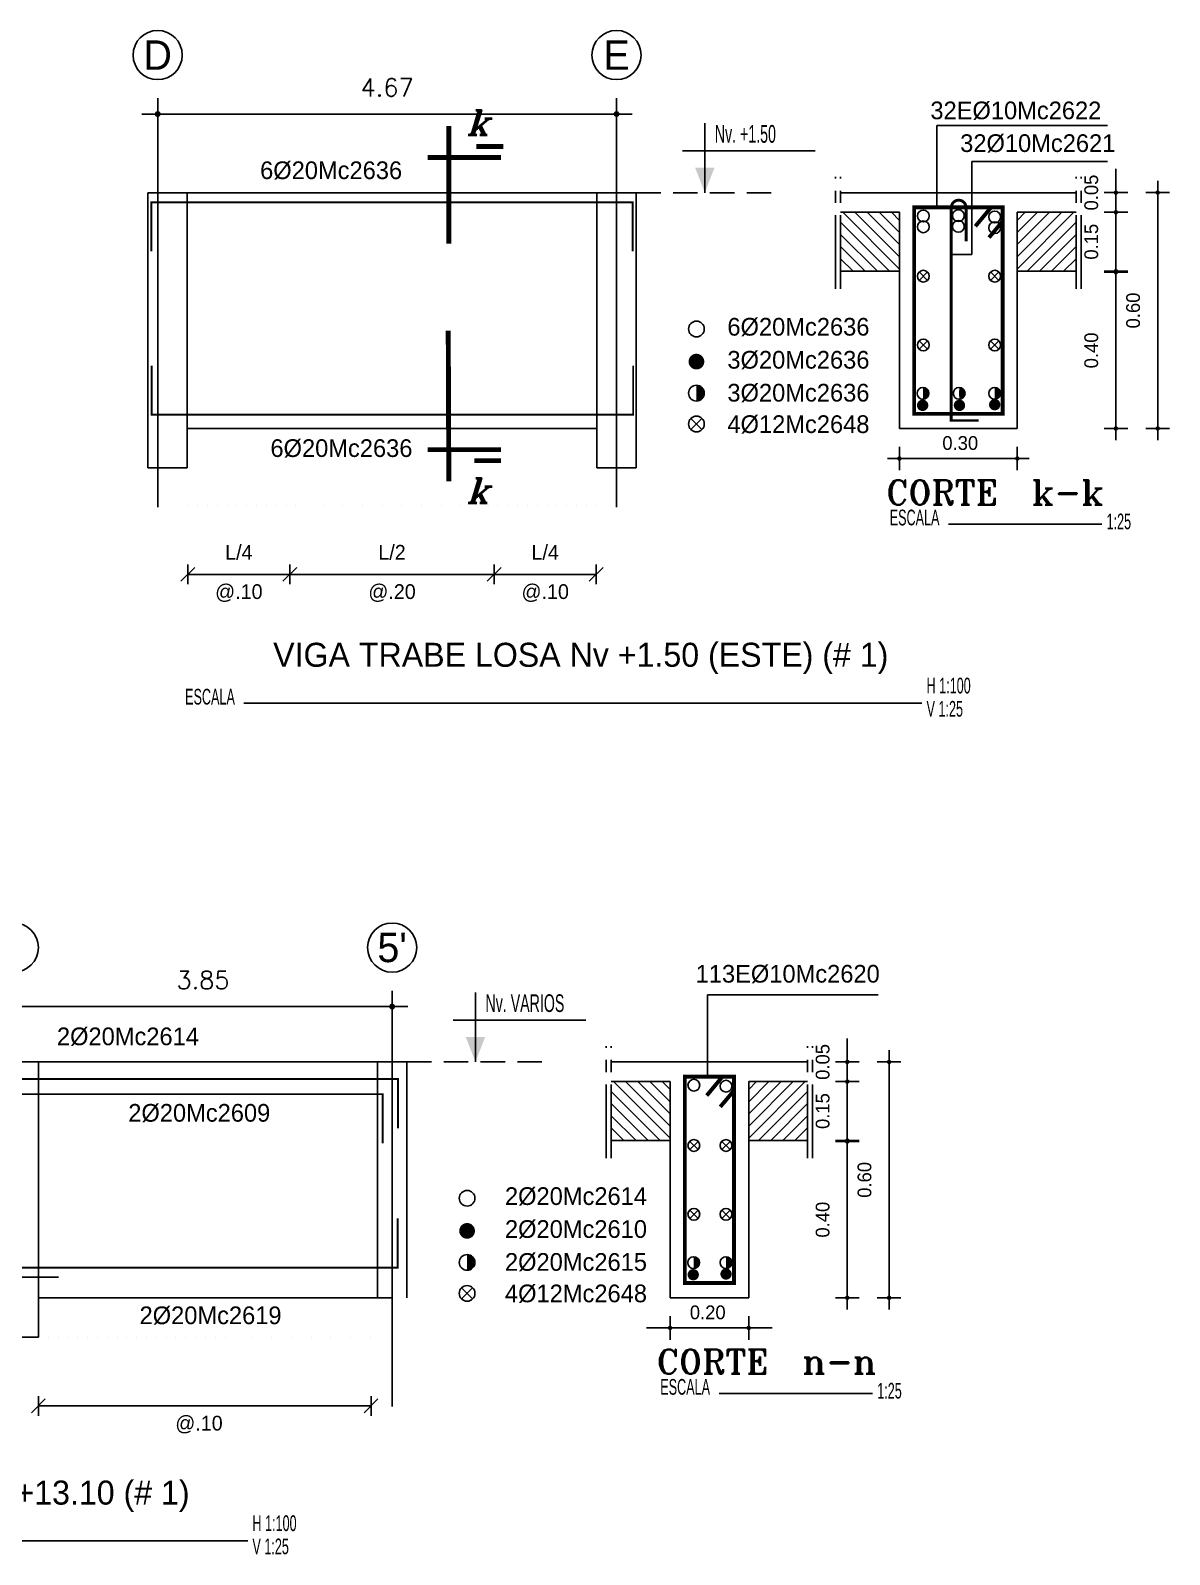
# Model space of a CAD drawing. Extents: x -2 to 140, y 23 to 108.
# Drawn here: x 74 to 85.59, y 45.06 to 60.57 of the extents above; entities that cross this region are included whole.
import ezdxf
from ezdxf.enums import TextEntityAlignment as Align

# ---------------------------------------------------------------- set-up
doc = ezdxf.new("R2010")
doc.units = 0
doc.header["$MEASUREMENT"] = 0
doc.linetypes.add('CENTER2', pattern=[1.125, 0.75, -0.125, 0.125, -0.125])
doc.linetypes.add('HIDDEN', pattern=[0.375, 0.25, -0.125])
doc.layers.get('0').update_dxf_attribs({"linetype": 'CONTINUOUS'})
doc.layers.get('DEFPOINTS').update_dxf_attribs({"color": 8, "linetype": 'CONTINUOUS'})
for name, color, linetype in [('ACEROS', 5, 'CONTINUOUS'), ('COLUMNAS', 2, 'CONTINUOUS'), ('EJES', 1, 'CONTINUOUS'), ('ESTRIBOS', 2, 'CONTINUOUS'), ('HIERROS', 5, 'CONTINUOUS'), ('L1', 5, 'CONTINUOUS'), ('LINEAS', 7, 'CONTINUOUS'), ('VIGAS', 7, 'CONTINUOUS')]:
    doc.layers.add(name, color=color, linetype=linetype)
doc.styles.add('ROMANT', font='romant')
doc.styles.add('STANDART', font='TXT.SHX', dxfattribs={"height": 0.18})
doc.dimstyles.new('ESCALA25', dxfattribs={"dimscale": 2, "dimtxt": 0.07, "dimasz": 0.06, "dimexe": 0, "dimexo": 0.06, "dimgap": 0.09, "dimtad": 1, "dimlfac": 0.25, "dimzin": 0, "dimtxsty": 'STANDARD', "dimblk": 'DOT', "dimcen": 0.09, "dimse1": 1, "dimse2": 1, "dimclrd": 1, "dimclre": 1, "dimclrt": 2, "dimazin": 3, "dimtfac": 1, "dimtix": 1, "dimtmove": 0, "dimatfit": 3, "dimtvp": 1.428571, "dimtolj": 1, "dimtzin": 0})
doc.dimstyles.new('STYLE100', dxfattribs={"dimscale": 2, "dimtxt": 0.08, "dimasz": 0.08, "dimexe": 0, "dimexo": 0.06, "dimgap": 0.09, "dimtad": 1, "dimzin": 0, "dimtxsty": 'STANDART', "dimblk": 'DOT', "dimcen": 0.09, "dimse1": 1, "dimse2": 1, "dimclrd": 1, "dimclre": 1, "dimclrt": 2, "dimazin": 3, "dimtfac": 1, "dimtix": 1, "dimtmove": 0, "dimatfit": 3, "dimtvp": 1.25, "dimtolj": 1, "dimtzin": 0})

# ---------------------------------------------------------------- blocks, each defined once
blk = doc.blocks.new('DOT')
at = {"color": 0}
for p, q in [((0, 1), (0, -1)), ((-1, 0), (1, 0))]:
    blk.add_line(p, q, dxfattribs=at)
at = {"color": 2, "linetype": 'BYBLOCK', "const_width": 0.1875}
blk.add_lwpolyline([(0.09375, 0, 1), (-0.09375, 0, 1)], format="xyb", close=True, dxfattribs=at)
blk = doc.blocks.new('*D28')
at = {"color": 1, "linetype": 'BYBLOCK'}
blk.add_line((13.869, -58.813), (13.869, -56.653), dxfattribs=at)
at = {"layer": 'DEFPOINTS', "color": 0, "linetype": 'BYBLOCK'}
for p in [(12.48, -56.533), (13.869, -56.533), (12.48, -58.933)]:
    blk.add_point(p, dxfattribs=at)
at = {"color": 1, "linetype": 'BYBLOCK', "xscale": 0.12, "yscale": 0.12, "zscale": 0.12}
for p, rotation in [((13.869, -56.533), 90), ((13.869, -58.933), 270)]:
    blk.add_blockref('DOT', p, dxfattribs=dict(at, rotation=rotation))
at = {"color": 2, "linetype": 'BYBLOCK', "insert": (13.619, -57.733), "char_height": 0.14, "attachment_point": 5, "rotation": 90}
blk.add_mtext('\\A1;0.60', dxfattribs=at)
blk = doc.blocks.new('_DOT')
at = {"color": 0, "linetype": 'BYBLOCK'}
blk.add_line((-0.5, 0), (-1, 0), dxfattribs=at)
at = {"color": 0, "linetype": 'BYBLOCK', "const_width": 0.5}
blk.add_lwpolyline([(-0.25, 0, 1), (0.25, 0, 1)], format="xyb", close=True, dxfattribs=at)
blk = doc.blocks.new('*D31')
at = {"color": 1, "linetype": 'BYBLOCK'}
for p, q in [((13.443, -56.413), (13.443, -56.293)), ((13.443, -56.733), (13.443, -56.533)), ((13.443, -56.853), (13.443, -56.973))]:
    blk.add_line(p, q, dxfattribs=at)
at = {"layer": 'DEFPOINTS', "color": 0, "linetype": 'BYBLOCK'}
for p in [(13.443, -56.533), (13.443, -56.533), (12.44, -56.733)]:
    blk.add_point(p, dxfattribs=at)
at = {"color": 1, "linetype": 'BYBLOCK', "xscale": 0.12, "yscale": 0.12, "zscale": 0.12}
for p, rotation in [((13.443, -56.533), 270), ((13.443, -56.733), 90)]:
    blk.add_blockref('DOT', p, dxfattribs=dict(at, rotation=rotation))
at = {"color": 2, "linetype": 'BYBLOCK', "insert": (13.193, -56.533), "char_height": 0.14, "attachment_point": 5, "rotation": 90}
blk.add_mtext('\\A1;0.05', dxfattribs=at)
blk = doc.blocks.new('*X1')
at = {"color": 0}
for p, q in [((24.221, 27.809), (24.797, 28.386)), ((24.221, 27.933), (24.674, 28.386)), ((24.221, 28.057), (24.55, 28.386)), ((24.221, 28.181), (24.426, 28.386)), ((24.221, 28.304), (24.302, 28.386)), ((24.321, 27.786), (24.821, 28.286)), ((24.445, 27.786), (24.821, 28.162)), ((24.568, 27.786), (24.821, 28.038)), ((24.692, 27.786), (24.821, 27.914)), ((24.816, 27.786), (24.821, 27.791))]:
    blk.add_line(p, q, dxfattribs=at)
blk = doc.blocks.new('*D30')
at = {"color": 1, "linetype": 'BYBLOCK'}
blk.add_line((11.36, -59.239), (12.32, -59.239), dxfattribs=at)
at = {"layer": 'DEFPOINTS', "color": 0, "linetype": 'BYBLOCK'}
for p in [(11.24, -59.303), (12.44, -59.239), (12.44, -59.303)]:
    blk.add_point(p, dxfattribs=at)
at = {"color": 1, "linetype": 'BYBLOCK', "xscale": 0.12, "yscale": 0.12, "zscale": 0.12, "rotation": 180}
blk.add_blockref('DOT', (11.24, -59.239), dxfattribs=at)
at = {"color": 1, "linetype": 'BYBLOCK', "xscale": 0.12, "yscale": 0.12, "zscale": 0.12}
blk.add_blockref('DOT', (12.44, -59.239), dxfattribs=at)
at = {"color": 2, "linetype": 'BYBLOCK', "insert": (11.859, -59.082), "char_height": 0.14, "attachment_point": 5}
blk.add_mtext('\\A1;0.30', dxfattribs=at)
blk = doc.blocks.new('*D29')
at = {"color": 1, "linetype": 'BYBLOCK'}
for p, q in [((13.443, -56.613), (13.443, -56.493)), ((13.443, -57.333), (13.443, -56.733)), ((13.443, -57.453), (13.443, -57.573))]:
    blk.add_line(p, q, dxfattribs=at)
at = {"layer": 'DEFPOINTS', "color": 0, "linetype": 'BYBLOCK'}
for p in [(12.44, -56.733), (13.443, -56.733), (12.44, -57.333)]:
    blk.add_point(p, dxfattribs=at)
at = {"color": 1, "linetype": 'BYBLOCK', "xscale": 0.12, "yscale": 0.12, "zscale": 0.12}
for p, rotation in [((13.443, -56.733), 270), ((13.443, -57.333), 90)]:
    blk.add_blockref('DOT', p, dxfattribs=dict(at, rotation=rotation))
at = {"color": 2, "linetype": 'BYBLOCK', "insert": (13.193, -57.033), "char_height": 0.14, "attachment_point": 5, "rotation": 90}
blk.add_mtext('\\A1;0.15', dxfattribs=at)
blk = doc.blocks.new('*D27')
at = {"color": 1, "linetype": 'BYBLOCK'}
blk.add_line((13.443, -58.813), (13.443, -57.464), dxfattribs=at)
at = {"layer": 'DEFPOINTS', "color": 0, "linetype": 'BYBLOCK'}
for p in [(12.525, -57.344), (13.443, -57.344), (12.525, -58.933)]:
    blk.add_point(p, dxfattribs=at)
at = {"color": 1, "linetype": 'BYBLOCK', "xscale": 0.12, "yscale": 0.12, "zscale": 0.12}
for p, rotation in [((13.443, -57.344), 90), ((13.443, -58.933), 270)]:
    blk.add_blockref('DOT', p, dxfattribs=dict(at, rotation=rotation))
at = {"color": 2, "linetype": 'BYBLOCK', "insert": (13.193, -58.139), "char_height": 0.14, "attachment_point": 5, "rotation": 90}
blk.add_mtext('\\A1;0.40', dxfattribs=at)
blk = doc.blocks.new('*D52')
at = {"color": 1, "linetype": 'BYBLOCK'}
for p, q in [((158.874, -99.272), (158.754, -99.272)), ((158.994, -99.272), (159.794, -99.272)), ((159.914, -99.272), (160.034, -99.272))]:
    blk.add_line(p, q, dxfattribs=at)
at = {"layer": 'DEFPOINTS', "color": 0, "linetype": 'BYBLOCK'}
for p in [(158.994, -99.336), (159.794, -99.272), (159.794, -99.336)]:
    blk.add_point(p, dxfattribs=at)
at = {"color": 1, "linetype": 'BYBLOCK', "xscale": 0.12, "yscale": 0.12, "zscale": 0.12}
blk.add_blockref('DOT', (158.994, -99.272), dxfattribs=at)
at = {"color": 1, "linetype": 'BYBLOCK', "xscale": 0.12, "yscale": 0.12, "zscale": 0.12, "rotation": 180}
blk.add_blockref('DOT', (159.794, -99.272), dxfattribs=at)
at = {"color": 2, "linetype": 'BYBLOCK', "insert": (159.377, -99.115), "char_height": 0.14, "attachment_point": 5}
blk.add_mtext('\\A1;0.20', dxfattribs=at)
blk = doc.blocks.new('*D55')
at = {"color": 1, "linetype": 'BYBLOCK'}
for p, q in [((160.797, -96.446), (160.797, -96.326)), ((160.797, -96.766), (160.797, -96.566)), ((160.797, -96.886), (160.797, -97.006))]:
    blk.add_line(p, q, dxfattribs=at)
at = {"layer": 'DEFPOINTS', "color": 0, "linetype": 'BYBLOCK'}
for p in [(160.797, -96.566), (160.797, -96.566), (159.794, -96.766)]:
    blk.add_point(p, dxfattribs=at)
at = {"color": 1, "linetype": 'BYBLOCK', "xscale": 0.12, "yscale": 0.12, "zscale": 0.12}
for p, rotation in [((160.797, -96.566), 270), ((160.797, -96.766), 90)]:
    blk.add_blockref('DOT', p, dxfattribs=dict(at, rotation=rotation))
at = {"color": 2, "linetype": 'BYBLOCK', "insert": (160.547, -96.566), "char_height": 0.14, "attachment_point": 5, "rotation": 90}
blk.add_mtext('\\A1;0.05', dxfattribs=at)
blk = doc.blocks.new('*D54')
at = {"color": 1, "linetype": 'BYBLOCK'}
for p, q in [((160.797, -96.646), (160.797, -96.526)), ((160.797, -97.366), (160.797, -96.766)), ((160.797, -97.486), (160.797, -97.606))]:
    blk.add_line(p, q, dxfattribs=at)
at = {"layer": 'DEFPOINTS', "color": 0, "linetype": 'BYBLOCK'}
for p in [(159.794, -96.766), (160.797, -96.766), (159.794, -97.366)]:
    blk.add_point(p, dxfattribs=at)
at = {"color": 1, "linetype": 'BYBLOCK', "xscale": 0.12, "yscale": 0.12, "zscale": 0.12}
for p, rotation in [((160.797, -96.766), 270), ((160.797, -97.366), 90)]:
    blk.add_blockref('DOT', p, dxfattribs=dict(at, rotation=rotation))
at = {"color": 2, "linetype": 'BYBLOCK', "insert": (160.547, -97.066), "char_height": 0.14, "attachment_point": 5, "rotation": 90}
blk.add_mtext('\\A1;0.15', dxfattribs=at)
blk = doc.blocks.new('*D56')
at = {"color": 1, "linetype": 'BYBLOCK'}
blk.add_line((161.223, -98.846), (161.223, -96.686), dxfattribs=at)
at = {"layer": 'DEFPOINTS', "color": 0, "linetype": 'BYBLOCK'}
for p in [(159.834, -96.566), (161.223, -96.566), (159.834, -98.966)]:
    blk.add_point(p, dxfattribs=at)
at = {"color": 1, "linetype": 'BYBLOCK', "xscale": 0.12, "yscale": 0.12, "zscale": 0.12}
for p, rotation in [((161.223, -96.566), 90), ((161.223, -98.966), 270)]:
    blk.add_blockref('DOT', p, dxfattribs=dict(at, rotation=rotation))
at = {"color": 2, "linetype": 'BYBLOCK', "insert": (160.973, -97.766), "char_height": 0.14, "attachment_point": 5, "rotation": 90}
blk.add_mtext('\\A1;0.60', dxfattribs=at)
blk = doc.blocks.new('*D53')
at = {"color": 1, "linetype": 'BYBLOCK'}
blk.add_line((160.797, -98.846), (160.797, -97.496), dxfattribs=at)
at = {"layer": 'DEFPOINTS', "color": 0, "linetype": 'BYBLOCK'}
for p in [(159.879, -97.376), (160.797, -97.376), (159.879, -98.966)]:
    blk.add_point(p, dxfattribs=at)
at = {"color": 1, "linetype": 'BYBLOCK', "xscale": 0.12, "yscale": 0.12, "zscale": 0.12}
for p, rotation in [((160.797, -97.376), 90), ((160.797, -98.966), 270)]:
    blk.add_blockref('DOT', p, dxfattribs=dict(at, rotation=rotation))
at = {"color": 2, "linetype": 'BYBLOCK', "insert": (160.547, -98.171), "char_height": 0.14, "attachment_point": 5, "rotation": 90}
blk.add_mtext('\\A1;0.40', dxfattribs=at)
blk = doc.blocks.new('*D158')
at = {"color": 1, "linetype": 'BYBLOCK'}
blk.add_line((75.454, 59.717), (79.804, 59.717), dxfattribs=at)
at = {"layer": 'DEFPOINTS', "color": 0, "linetype": 'BYBLOCK'}
for p in [(75.294, 59.717), (79.964, 59.717), (79.964, 59.717)]:
    blk.add_point(p, dxfattribs=at)
at = {"color": 1, "linetype": 'BYBLOCK', "xscale": 0.16, "yscale": 0.16, "zscale": 0.16, "rotation": 180}
blk.add_blockref('DOT', (75.294, 59.717), dxfattribs=at)
at = {"color": 1, "linetype": 'BYBLOCK', "xscale": 0.16, "yscale": 0.16, "zscale": 0.16}
blk.add_blockref('DOT', (79.964, 59.717), dxfattribs=at)
at = {"color": 2, "linetype": 'BYBLOCK', "insert": (77.629, 59.987), "char_height": 0.18, "attachment_point": 5, "style": 'STANDART'}
blk.add_mtext('\\A1;4.67', dxfattribs=at)
blk = doc.blocks.new('*D165')
at = {"color": 1, "linetype": 'BYBLOCK'}
blk.add_line((73.99, 50.636), (77.52, 50.636), dxfattribs=at)
at = {"layer": 'DEFPOINTS', "color": 0, "linetype": 'BYBLOCK'}
for p in [(73.83, 50.636), (77.68, 50.636), (77.68, 50.636)]:
    blk.add_point(p, dxfattribs=at)
at = {"color": 1, "linetype": 'BYBLOCK', "xscale": 0.16, "yscale": 0.16, "zscale": 0.16, "rotation": 180}
blk.add_blockref('DOT', (73.83, 50.636), dxfattribs=at)
at = {"color": 1, "linetype": 'BYBLOCK', "xscale": 0.16, "yscale": 0.16, "zscale": 0.16}
blk.add_blockref('DOT', (77.68, 50.636), dxfattribs=at)
at = {"color": 2, "linetype": 'BYBLOCK', "insert": (75.755, 50.906), "char_height": 0.18, "attachment_point": 5, "style": 'STANDART'}
blk.add_mtext('\\A1;3.85', dxfattribs=at)

msp = doc.modelspace()

# ---------------------------------------------------------------- linework, layer by layer
for p, q in [((75.53, 54.963), (75.671, 55.104)), ((75.6, 54.933), (75.6, 55.133)), ((76.569, 54.963), (76.71, 55.104)), ((76.64, 54.933), (76.64, 55.133)), ((78.647, 54.963), (78.789, 55.104)), ((78.718, 54.933), (78.718, 55.133)), ((79.687, 54.963), (79.828, 55.104)), ((79.757, 54.933), (79.757, 55.133)), ((75.6, 55.033), (76.64, 55.033)), ((76.64, 55.033), (78.718, 55.033)), ((78.718, 55.033), (79.757, 55.033)), ((74.08, 46.473), (74.08, 46.673)), ((77.465, 46.473), (77.465, 46.673)), ((74.009, 46.502), (74.15, 46.644)), ((74.08, 46.573), (77.465, 46.573)), ((77.394, 46.502), (77.535, 46.644))]:
    msp.add_line(p, q)
for centre in [(75.294, 60.317), (79.964, 60.317), (73.83, 51.236), (77.68, 51.236)]:
    msp.add_circle(centre, 0.25)
at = {"layer": 'ACEROS', "color": 1, "linetype": 'CENTER2', "const_width": 0.05}
for points in [[(78.257, 59.596), (78.257, 58.397)], [(78.257, 55.98), (78.251, 57.512)]]:
    msp.add_lwpolyline(points, dxfattribs=at)
at = {"layer": 'ACEROS', "color": 1, "linetype": 'CONTINUOUS', "const_width": 0.05}
for points in [[(78.813, 59.386), (78.538, 59.386)], [(78.789, 59.274), (78.04, 59.274)], [(78.789, 56.302), (78.04, 56.302)], [(78.789, 56.19), (78.515, 56.19)]]:
    msp.add_lwpolyline(points, dxfattribs=at)
at = {"layer": 'ACEROS', "const_width": 0.02}
for points in [[(75.228, 58.319), (75.228, 58.819), (80.128, 58.819), (80.128, 58.319)], [(80.133, 57.157), (80.133, 56.657), (75.233, 56.657), (75.233, 57.157)], [(69.24, 49.898), (77.74, 49.898), (77.74, 49.398)], [(72.084, 49.745), (77.584, 49.745), (77.584, 49.245)], [(73.236, 47.981), (77.736, 47.981), (77.736, 48.481)], [(65.285, 47.883), (74.285, 47.883)]]:
    msp.add_lwpolyline(points, dxfattribs=at)
at = {"layer": 'ACEROS', "color": 5, "linetype": 'CONTINUOUS', "const_width": 0.04}
for points in [[(82.993, 56.667), (82.993, 58.767), (83.893, 58.767), (83.893, 56.667)], [(80.659, 47.823), (80.659, 49.923), (81.159, 49.923), (81.159, 47.823)]]:
    msp.add_lwpolyline(points, close=True, dxfattribs=at)
at = {"layer": 'COLUMNAS', "color": 1, "linetype": 'CONTINUOUS'}
for points in [[(80.764, 59.17), (80.961, 59.17), (80.862, 58.917)], [(78.429, 50.326), (78.626, 50.326), (78.528, 50.073)]]:
    msp.add_solid(points, dxfattribs=at)
at = {"layer": 'DEFPOINTS', "color": 0, "linetype": 'BYBLOCK'}
for p in [(82.536, 56.517), (80.202, 47.673)]:
    msp.add_point(p, dxfattribs=at)
at = {"layer": 'EJES'}
for p, q in [((75.294, 55.717), (75.294, 59.717)), ((79.964, 55.717), (79.964, 59.717)), ((77.68, 46.567), (77.68, 50.636))]:
    msp.add_line(p, q, dxfattribs=at)
at = {"layer": 'EJES', "color": 7, "linetype": 'CONTINUOUS'}
for p, q in [((83.58, 58.289), (83.58, 59.233)), ((83.58, 58.289), (83.371, 58.289)), ((83.342, 55.545), (84.903, 55.545)), ((76.172, 53.722), (83.071, 53.722)), ((81.008, 46.701), (82.569, 46.701)), ((65.532, 45.2), (76.211, 45.2))]:
    msp.add_line(p, q, dxfattribs=at)
at = {"layer": 'EJES', "color": 7, "linetype": 'HIDDEN'}
for p, q in [((80.164, 58.917), (81.614, 58.917)), ((77.83, 50.073), (79.28, 50.073))]:
    msp.add_line(p, q, dxfattribs=at)
at = {"layer": 'ESTRIBOS'}
for p, q in [((75.6, 55.733), (75.6, 55.733)), ((75.7, 55.733), (75.7, 55.733)), ((75.8, 55.733), (75.8, 55.733)), ((75.9, 55.733), (75.9, 55.733)), ((76, 55.733), (76, 55.733)), ((76.1, 55.733), (76.1, 55.733)), ((76.2, 55.733), (76.2, 55.733)), ((76.3, 55.733), (76.3, 55.733)), ((76.4, 55.733), (76.4, 55.733)), ((76.5, 55.733), (76.5, 55.733)), ((76.6, 55.733), (76.6, 55.733)), ((76.7, 55.733), (76.7, 55.733)), ((76.979, 55.733), (76.979, 55.733)), ((77.179, 55.733), (77.179, 55.733)), ((77.379, 55.733), (77.379, 55.733)), ((77.579, 55.733), (77.579, 55.733)), ((77.779, 55.733), (77.779, 55.733)), ((77.979, 55.733), (77.979, 55.733)), ((78.179, 55.733), (78.179, 55.733)), ((78.379, 55.733), (78.379, 55.733)), ((78.657, 55.733), (78.657, 55.733)), ((78.757, 55.733), (78.757, 55.733)), ((78.857, 55.733), (78.857, 55.733)), ((78.957, 55.733), (78.957, 55.733)), ((79.057, 55.733), (79.057, 55.733)), ((79.157, 55.733), (79.157, 55.733)), ((79.257, 55.733), (79.257, 55.733)), ((79.357, 55.733), (79.357, 55.733)), ((79.457, 55.733), (79.457, 55.733)), ((79.557, 55.733), (79.557, 55.733)), ((79.657, 55.733), (79.657, 55.733)), ((79.757, 55.733), (79.757, 55.733)), ((74.08, 47.273), (74.08, 47.273)), ((74.18, 47.273), (74.18, 47.273)), ((74.28, 47.273), (74.28, 47.273)), ((74.38, 47.273), (74.38, 47.273)), ((74.48, 47.273), (74.48, 47.273)), ((74.58, 47.273), (74.58, 47.273)), ((74.68, 47.273), (74.68, 47.273)), ((74.78, 47.273), (74.78, 47.273)), ((74.88, 47.273), (74.88, 47.273)), ((74.98, 47.273), (74.98, 47.273)), ((75.08, 47.273), (75.08, 47.273)), ((75.18, 47.273), (75.18, 47.273)), ((75.28, 47.273), (75.28, 47.273)), ((75.38, 47.273), (75.38, 47.273)), ((75.48, 47.273), (75.48, 47.273)), ((75.58, 47.273), (75.58, 47.273)), ((75.68, 47.273), (75.68, 47.273)), ((75.78, 47.273), (75.78, 47.273)), ((75.88, 47.273), (75.88, 47.273)), ((75.98, 47.273), (75.98, 47.273)), ((76.255, 47.273), (76.255, 47.273)), ((76.455, 47.273), (76.455, 47.273)), ((76.655, 47.273), (76.655, 47.273)), ((76.855, 47.273), (76.855, 47.273)), ((77.055, 47.273), (77.055, 47.273)), ((77.255, 47.273), (77.255, 47.273)), ((77.455, 47.273), (77.455, 47.273))]:
    msp.add_line(p, q, dxfattribs=at)
at = {"layer": 'L1', "color": 7, "linetype": 'CONTINUOUS'}
for p, q in [((80.862, 59.623), (80.862, 58.917)), ((80.636, 59.343), (81.986, 59.343)), ((78.528, 50.779), (78.528, 50.073)), ((78.301, 50.499), (79.651, 50.499))]:
    msp.add_line(p, q, dxfattribs=at)
at = {"layer": 'L1', "color": 2, "linetype": 'CONTINUOUS'}
for points, const_width in [([(80.737, 57.198, 1), (80.817, 57.198, 1)], 0.08), ([(83.05, 56.753, 1), (83.108, 56.753, 1)], 0.0576), ([(83.425, 56.753, 1), (83.483, 56.753, 1)], 0.0576), ([(83.784, 56.76, 1), (83.842, 56.76, 1)], 0.0576), ([(78.403, 48.354, 1), (78.483, 48.354, 1)], 0.08), ([(80.716, 47.908, 1), (80.773, 47.908, 1)], 0.0576), ([(81.05, 47.915, 1), (81.107, 47.915, 1)], 0.0576)]:
    msp.add_lwpolyline(points, format="xyb", close=True, dxfattribs=dict(at, const_width=const_width))
for points, const_width in [([(80.777, 56.837, 0.414214), (80.817, 56.877, 0.414214), (80.777, 56.917, 1)], 0.08), ([(83.082, 56.846, 0.414214), (83.111, 56.875, 0.414214), (83.082, 56.904, 1)], 0.0576), ([(83.451, 56.846, 0.414214), (83.479, 56.875, 0.414214), (83.451, 56.904, 1)], 0.0576), ([(83.812, 56.846, 0.414214), (83.841, 56.875, 0.414214), (83.812, 56.904, 1)], 0.0576), ([(78.443, 47.993, 0.414214), (78.483, 48.033, 0.414214), (78.443, 48.073, 1)], 0.08), ([(80.748, 48.002, 0.414214), (80.777, 48.031, 0.414214), (80.748, 48.059, 1)], 0.0576), ([(81.078, 48.002, 0.414214), (81.107, 48.031, 0.414214), (81.078, 48.059, 1)], 0.0576)]:
    msp.add_lwpolyline(points, format="xyb", dxfattribs=dict(at, const_width=const_width))
at = {"layer": 'L1', "color": 7, "linetype": 'CONTINUOUS'}
for centre in [(83.086, 58.68), (83.086, 58.57), (83.443, 58.684), (83.443, 58.574), (83.813, 58.67), (83.813, 58.56), (83.086, 58.067), (83.813, 58.067), (83.086, 57.367), (83.813, 57.367), (83.082, 56.875), (83.451, 56.875), (83.812, 56.875), (80.751, 49.836), (81.078, 49.826), (80.751, 49.223), (81.078, 49.223), (80.751, 48.523), (81.078, 48.523), (80.748, 48.031), (81.078, 48.031)]:
    msp.add_circle(centre, 0.06, dxfattribs=at)
at = {"layer": 'L1', "color": 8, "linetype": 'CONTINUOUS'}
for centre in [(80.777, 57.53), (80.777, 56.877), (80.777, 56.563), (78.443, 48.686), (78.443, 48.033), (78.443, 47.718)]:
    msp.add_circle(centre, 0.08, dxfattribs=at)
at = {"layer": 'LINEAS'}
for p, q in [((84.961, 59.6), (83.224, 59.6)), ((83.224, 58.788), (83.224, 59.6)), ((84.961, 59.233), (83.58, 59.233)), ((82.243, 58.917), (84.643, 58.917)), ((82.243, 58.717), (82.843, 58.717)), ((84.043, 58.117), (84.043, 58.717)), ((84.043, 58.717), (84.643, 58.717)), ((82.843, 58.117), (82.243, 58.117)), ((83.128, 58.025), (83.043, 58.11)), ((83.043, 58.025), (83.128, 58.11)), ((83.77, 58.025), (83.855, 58.11)), ((83.855, 58.025), (83.77, 58.11)), ((84.043, 58.117), (84.643, 58.117)), ((83.043, 57.325), (83.128, 57.41)), ((83.128, 57.325), (83.043, 57.41)), ((83.855, 57.325), (83.77, 57.41)), ((83.77, 57.325), (83.855, 57.41)), ((80.72, 56.619), (80.833, 56.506)), ((80.833, 56.619), (80.72, 56.506)), ((82.843, 56.517), (84.043, 56.517)), ((82.626, 50.756), (80.89, 50.756)), ((80.89, 49.944), (80.89, 50.756)), ((79.909, 50.073), (81.909, 50.073)), ((79.909, 49.873), (80.509, 49.873)), ((81.309, 49.273), (81.309, 49.873)), ((81.309, 49.873), (81.909, 49.873)), ((80.509, 49.273), (79.909, 49.273)), ((80.709, 49.181), (80.794, 49.265)), ((80.794, 49.181), (80.709, 49.265)), ((81.036, 49.181), (81.121, 49.265)), ((81.121, 49.181), (81.036, 49.265)), ((81.309, 49.273), (81.909, 49.273)), ((80.794, 48.481), (80.709, 48.565)), ((80.709, 48.481), (80.794, 48.565)), ((81.121, 48.481), (81.036, 48.565)), ((81.036, 48.481), (81.121, 48.565)), ((78.499, 47.775), (78.386, 47.662)), ((78.386, 47.775), (78.499, 47.662)), ((80.509, 47.673), (81.309, 47.673))]:
    msp.add_line(p, q, dxfattribs=at)
at = {"layer": 'LINEAS', "color": 7}
for p, q in [((82.843, 58.117), (82.843, 58.717)), ((80.509, 49.273), (80.509, 49.873))]:
    msp.add_line(p, q, dxfattribs=at)
at = {"layer": 'LINEAS', "color": 7, "linetype": 'CENTER2'}
for points in [[(82.193, 57.937), (82.193, 59.079)], [(82.243, 57.937), (82.243, 59.079)], [(84.643, 57.937), (84.643, 59.079)], [(84.693, 57.937), (84.693, 59.079)], [(79.859, 49.093), (79.859, 50.234)], [(79.909, 49.093), (79.909, 50.234)], [(81.909, 49.093), (81.909, 50.234)], [(81.959, 49.093), (81.959, 50.234)]]:
    msp.add_lwpolyline(points, dxfattribs=at)
at = {"layer": 'LINEAS', "color": 3}
for points in [[(83.624, 56.598, 0.025, 0.025, 0), (83.371, 56.598, 0.03, 0.03, 0), (83.371, 58.765, 0.03, 0.03, -1), (83.521, 58.765, 0.03, 0.03, 0), (83.521, 58.421, 0.03, 0.03, 0)], [(83.651, 56.598, 0.025, 0.025, 0), (83.624, 56.598, 0.03, 0.03, 0)]]:
    msp.add_lwpolyline(points, format="xyseb", dxfattribs=at)
at = {"layer": 'LINEAS', "color": 5, "const_width": 0.04}
for points in [[(83.776, 58.767), (83.616, 58.575)], [(83.893, 58.626), (83.755, 58.46)], [(81.042, 49.923), (80.882, 49.731)], [(81.159, 49.782), (81.02, 49.616)]]:
    msp.add_lwpolyline(points, dxfattribs=at)
at = {"layer": 'LINEAS', "color": 7, "linetype": 'CONTINUOUS'}
for points in [[(82.843, 56.517), (82.843, 58.117)], [(84.043, 56.517), (84.043, 58.117)], [(80.509, 47.673), (80.509, 49.273)], [(81.309, 47.673), (81.309, 49.273)]]:
    msp.add_lwpolyline(points, dxfattribs=at)
at = {"layer": 'VIGAS'}
for p, q in [((75.194, 56.517), (75.194, 58.917)), ((75.194, 58.917), (75.194, 56.117)), ((75.194, 58.917), (75.594, 58.917)), ((75.594, 58.917), (79.764, 58.917)), ((75.594, 58.917), (75.594, 56.117)), ((79.764, 58.917), (80.164, 58.917)), ((79.764, 58.917), (79.764, 56.117)), ((80.164, 58.917), (80.164, 56.117)), ((75.594, 56.517), (79.764, 56.517)), ((75.194, 56.117), (75.594, 56.117)), ((79.764, 56.117), (80.164, 56.117)), ((73.58, 50.073), (74.08, 50.073)), ((74.08, 50.073), (77.53, 50.073)), ((74.08, 50.073), (74.08, 47.273)), ((77.53, 50.073), (77.53, 47.673)), ((77.53, 50.073), (77.83, 50.073)), ((77.83, 50.073), (77.83, 47.673)), ((74.08, 47.673), (77.68, 47.673)), ((73.58, 47.273), (74.08, 47.273))]:
    msp.add_line(p, q, dxfattribs=at)

# ---------------------------------------------------------------- block references
at = {"layer": 'LINEAS', "xscale": -1}
for p in [(107.064, 30.331), (104.73, 21.487)]:
    msp.add_blockref('*X1', p, dxfattribs=at)
at = {"layer": 'LINEAS'}
for p in [(59.822, 30.331), (57.088, 21.487)]:
    msp.add_blockref('*X1', p, dxfattribs=at)

# ---------------------------------------------------------------- texts
for s, height, p in [('D', 0.3, (75.294, 60.317)), ('E', 0.3, (79.964, 60.317)), ('6%%C20Mc2636', 0.1801, (81.815, 57.553)), ('3%%C20Mc2636', 0.1801, (81.815, 57.217)), ('3%%C20Mc2636', 0.1801, (81.815, 56.882)), ('4%%C12Mc2648', 0.1801, (81.815, 56.562)), ('VIGA TRABE LOSA Nv +1.50 (ESTE) (# 1)', 0.24456, (79.6, 54.185)), ("5'", 0.3, (77.68, 51.236)), ('2%%C20Mc2614', 0.1801, (79.551, 48.708)), ('2%%C20Mc2610', 0.1801, (79.551, 48.373)), ('2%%C20Mc2615', 0.1801, (79.551, 48.038)), ('4%%C12Mc2648', 0.1801, (79.551, 47.718)), ('VIGA DE APOYO DE ESTRUCTURA METALICA Nv +13.10 (# 1)', 0.24456, (70.853, 45.661))]:
    msp.add_text(s, height=height).set_placement(p, align=Align.MIDDLE)
for s, height, p in [('32E%%c10Mc2622', 0.18, (84.028, 59.664)), ('32%%c10Mc2621', 0.18, (84.251, 59.331)), ('6%%c20Mc2636', 0.18, (77.059, 59.055)), ('6%%c20Mc2636', 0.18, (77.164, 56.228)), ('L/4', 0.15, (76.12, 55.183)), ('L/2', 0.15, (77.679, 55.183)), ('L/4', 0.15, (79.238, 55.183)), ('@.10', 0.15, (76.12, 54.783)), ('@.20', 0.15, (77.679, 54.783)), ('@.10', 0.15, (79.238, 54.783)), ('113E%%c10Mc2620', 0.18, (81.706, 50.88)), ('2%%c20Mc2614', 0.18, (74.991, 50.243)), ('2%%c20Mc2609', 0.18, (75.717, 49.465)), ('2%%c20Mc2619', 0.18, (75.832, 47.405)), ('@.10', 0.15, (75.714, 46.323))]:
    msp.add_text(s, height=height).set_placement(p, align=Align.CENTER)
at = {"layer": 'HIERROS', "color": 6, "style": 'ROMANT', "oblique": 17}
for p in [(78.434, 59.506), (78.434, 55.762)]:
    msp.add_text('k', height=0.25, dxfattribs=at).set_placement(p)
at = {"layer": 'HIERROS', "color": 2, "width": 0.6}
for s, height, p in [('Nv. +1.50', 0.18, (80.964, 59.425)), ('ESCALA', 0.16, (82.744, 55.532)), ('1:25', 0.16, (84.951, 55.492)), ('H 1:100', 0.16, (83.119, 53.822)), ('ESCALA', 0.16, (75.573, 53.709)), ('V 1:25', 0.16, (83.119, 53.586)), ('Nv. VARIOS', 0.18, (78.63, 50.581)), ('ESCALA', 0.16, (80.409, 46.687)), ('1:25', 0.16, (82.617, 46.648)), ('H 1:100', 0.16, (76.258, 45.3)), ('V 1:25', 0.16, (76.258, 45.064))]:
    msp.add_text(s, height=height, dxfattribs=at).set_placement(p)
at = {"layer": 'HIERROS', "color": 6, "style": 'ROMANT'}
for s, p in [('CORTE  k-k', (82.709, 55.742)), ('CORTE  n-n', (80.374, 46.898))]:
    msp.add_text(s, height=0.25, dxfattribs=at).set_placement(p)

# ---------------------------------------------------------------- dimensions: what is measured, and where the dimension line sits
for base, p1, p2, picture, middle in [((79.964, 59.717), (75.294, 59.717), (79.964, 59.717), '*D158', (77.629, 59.987)), ((77.68, 50.636), (73.83, 50.636), (77.68, 50.636), '*D165', (75.755, 50.906))]:
    dim = msp.add_linear_dim(base=base, p1=p1, p2=p2, dimstyle='STYLE100')
    dim.commit()
    dim.dimension.update_dxf_attribs({"geometry": picture, "text_midpoint": middle})
at = {"layer": 'LINEAS'}
for base, p1, p2, picture, middle, set_off in [((85.045, 58.917), (84.043, 58.717), (85.045, 58.917), '*D31', (85.045, 58.917), (71.603, 115.451)), ((82.311, 50.073), (81.309, 49.873), (82.311, 50.073), '*D55', (82.311, 50.073), (-78.485, 146.639))]:
    dim = msp.add_linear_dim(base=base, p1=p1, p2=p2, angle=90, dimstyle='ESCALA25', dxfattribs=at)
    dim.commit()
    dim.dimension.update_dxf_attribs({"geometry": picture, "text_midpoint": middle, "dimtype": 160, "insert": set_off})
for base, p1, p2, picture, middle, set_off in [((85.045, 58.717), (84.043, 58.117), (84.043, 58.717), '*D29', (84.795, 58.417), (71.603, 115.451)), ((85.472, 58.917), (84.083, 56.517), (84.083, 58.917), '*D28', (85.222, 57.717), (71.603, 115.451)), ((85.045, 58.107), (84.128, 56.517), (84.128, 58.107), '*D27', (84.795, 57.312), (71.603, 115.451)), ((82.311, 49.873), (81.309, 49.273), (81.309, 49.873), '*D54', (82.061, 49.573), (-78.485, 146.639)), ((82.738, 50.073), (81.348, 47.673), (81.348, 50.073), '*D56', (82.488, 48.873), (-78.485, 146.639)), ((82.311, 49.262), (81.394, 47.673), (81.394, 49.262), '*D53', (82.061, 48.468), (-78.485, 146.639))]:
    dim = msp.add_linear_dim(base=base, p1=p1, p2=p2, angle=90, dimstyle='ESCALA25', dxfattribs=at)
    dim.commit()
    dim.dimension.update_dxf_attribs({"geometry": picture, "text_midpoint": middle, "insert": set_off})
for base, p1, p2, picture, middle, set_off in [((84.043, 56.212), (82.843, 56.147), (84.043, 56.147), '*D30', (83.462, 56.118), (71.603, 115.451)), ((81.309, 47.367), (80.509, 47.303), (81.309, 47.303), '*D52', (80.892, 47.274), (-78.485, 146.639))]:
    dim = msp.add_linear_dim(base=base, p1=p1, p2=p2, dimstyle='ESCALA25', dxfattribs=at)
    dim.commit()
    dim.dimension.update_dxf_attribs({"geometry": picture, "text_midpoint": middle, "dimtype": 160, "insert": set_off})

doc.saveas('drawing.dxf')
